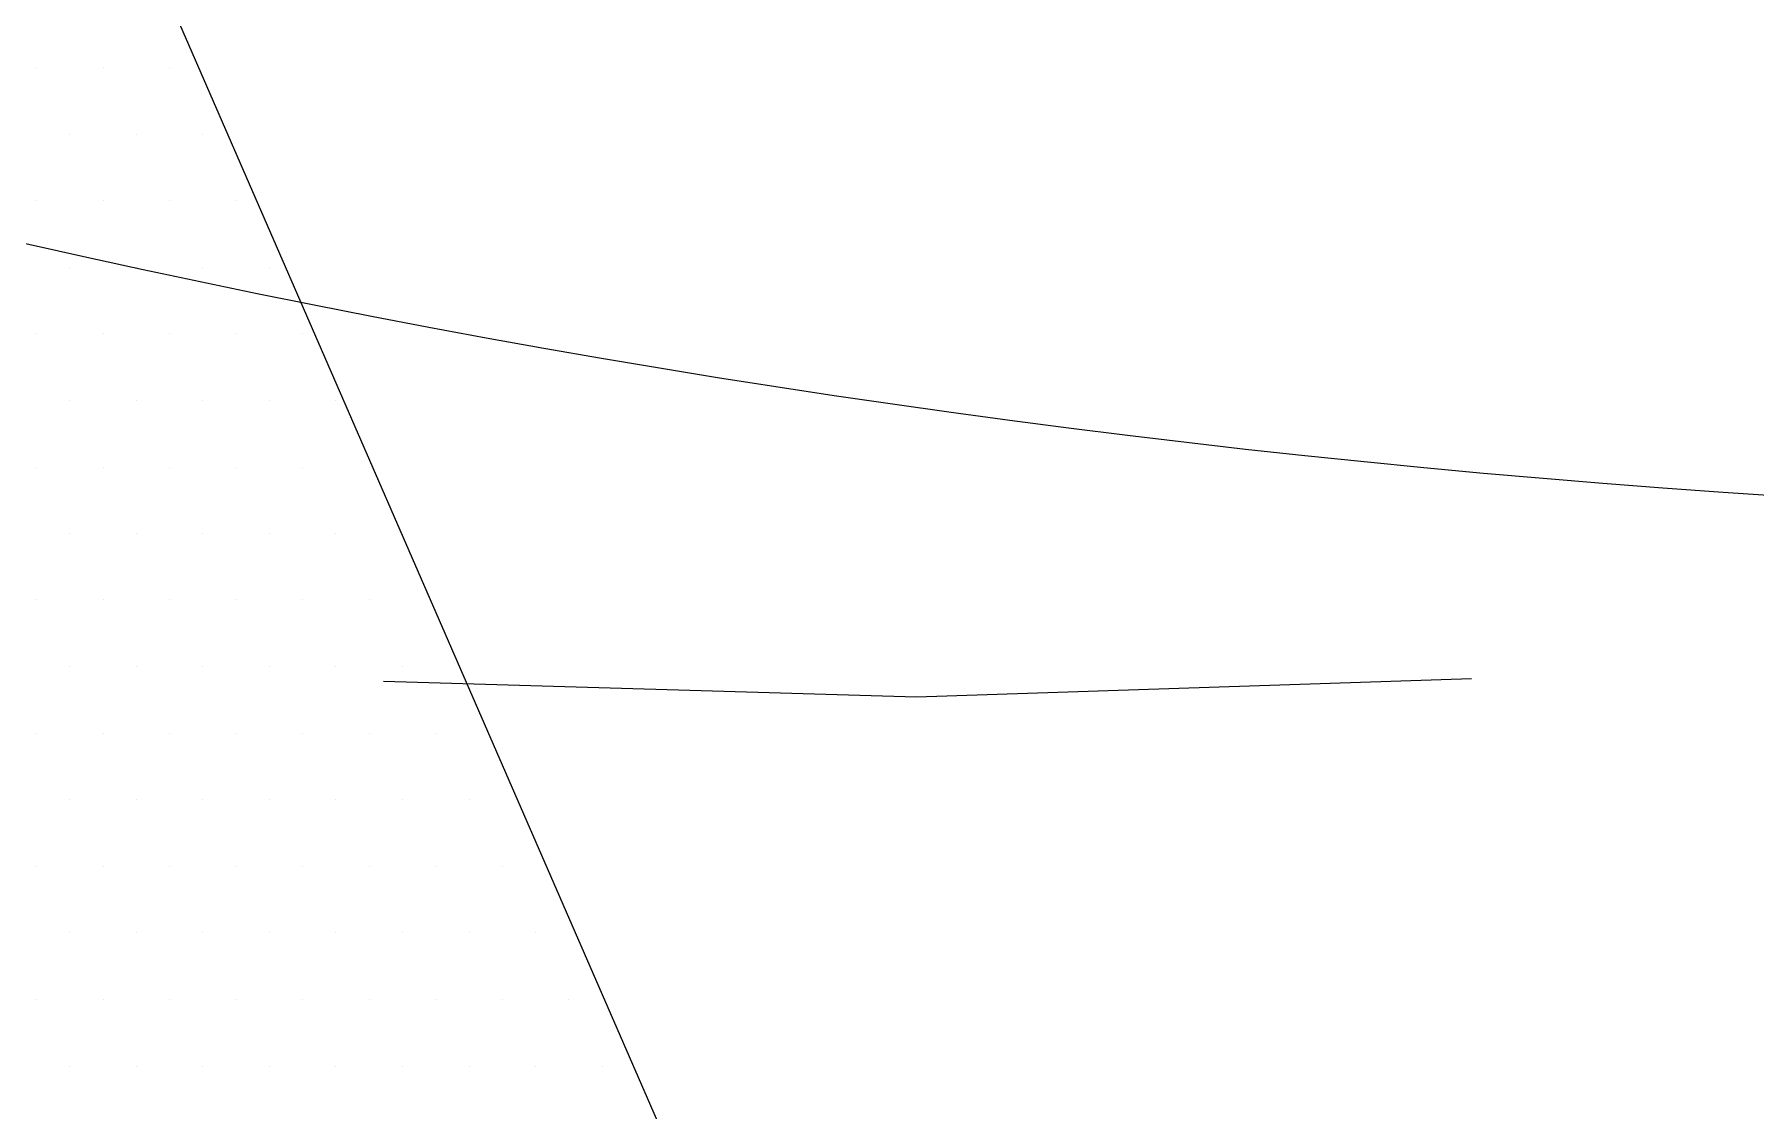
# Model space of a CAD drawing. Header units: metres. Extents: x 9606 to 9900, y 4805 to 4952.
# Drawn here: x 9864.4834 to 9864.9578, y 4850.2521 to 4850.5488 of the extents above; entities that cross this region are included whole.
import ezdxf

# ---------------------------------------------------------------- set-up
doc = ezdxf.new("R2010")
doc.units = ezdxf.units.M
doc.header["$LTSCALE"] = 2
doc.linetypes.add('CACHEX2', pattern=[0.75, 0.5, -0.25])
for name, color, linetype in [('CARTOUCHE', 7, 'Continuous'), ('LOGO', 4, 'Continuous'), ('rosace', 7, 'Continuous')]:
    doc.layers.add(name, color=color, linetype=linetype)

# ---------------------------------------------------------------- blocks, each defined once
blk = doc.blocks.new('A$C715108E3')
at = {"layer": 'LOGO', "color": 131}
for p, q in [((-11.2587, -23.4225), (-11.2587, -23.4225)), ((-11.1668, -23.4225), (-11.1668, -23.4225)), ((-11.0748, -23.4225), (-11.0748, -23.4225)), ((-11.2126, -23.5138), (-11.2126, -23.5138)), ((-11.1213, -23.5138), (-11.1213, -23.5138)), ((-11.0293, -23.5138), (-11.0293, -23.5138)), ((-11.2587, -23.6054), (-11.2587, -23.6054)), ((-11.1668, -23.6054), (-11.1668, -23.6054)), ((-11.0748, -23.6054), (-11.0748, -23.6054)), ((-10.9835, -23.6054), (-10.9835, -23.6054)), ((-11.2126, -23.6976), (-11.2126, -23.6976)), ((-11.1213, -23.6976), (-11.1213, -23.6976)), ((-11.0293, -23.6976), (-11.0293, -23.6976)), ((-10.9374, -23.6976), (-10.9374, -23.6976)), ((-11.2587, -23.7891), (-11.2587, -23.7891)), ((-11.1668, -23.7891), (-11.1668, -23.7891)), ((-11.0748, -23.7891), (-11.0748, -23.7891)), ((-10.9835, -23.7891), (-10.9835, -23.7891)), ((-10.8917, -23.7891), (-10.8917, -23.7891)), ((-11.2126, -23.8804), (-11.2126, -23.8804)), ((-11.1213, -23.8804), (-11.1213, -23.8804)), ((-11.0293, -23.8804), (-11.0293, -23.8804)), ((-10.9374, -23.8804), (-10.9374, -23.8804)), ((-10.846, -23.8804), (-10.846, -23.8804)), ((-11.2587, -23.973), (-11.2587, -23.973)), ((-11.1668, -23.973), (-11.1668, -23.973)), ((-11.0748, -23.973), (-11.0748, -23.973)), ((-10.9835, -23.973), (-10.9835, -23.973)), ((-10.8917, -23.973), (-10.8917, -23.973)), ((-10.7995, -23.973), (-10.7995, -23.973)), ((-11.2126, -24.0642), (-11.2126, -24.0642)), ((-11.1213, -24.0642), (-11.1213, -24.0642)), ((-11.0293, -24.0642), (-11.0293, -24.0642)), ((-10.9374, -24.0642), (-10.9374, -24.0642)), ((-10.846, -24.0642), (-10.846, -24.0642)), ((-11.2587, -24.1555), (-11.2587, -24.1555)), ((-11.1668, -24.1555), (-11.1668, -24.1555)), ((-11.0748, -24.1555), (-11.0748, -24.1555)), ((-10.9835, -24.1555), (-10.9835, -24.1555)), ((-10.8917, -24.1555), (-10.8917, -24.1555)), ((-10.7995, -24.1555), (-10.7995, -24.1555)), ((-11.2126, -24.2481), (-11.2126, -24.2481)), ((-11.1213, -24.2481), (-11.1213, -24.2481)), ((-11.0293, -24.2481), (-11.0293, -24.2481)), ((-10.9374, -24.2481), (-10.9374, -24.2481)), ((-10.846, -24.2481), (-10.846, -24.2481)), ((-10.754, -24.2481), (-10.754, -24.2481)), ((-11.2587, -24.3394), (-11.2587, -24.3394)), ((-11.1668, -24.3394), (-11.1668, -24.3394)), ((-11.0748, -24.3394), (-11.0748, -24.3394)), ((-10.9835, -24.3394), (-10.9835, -24.3394)), ((-10.8917, -24.3394), (-10.8917, -24.3394)), ((-10.7995, -24.3394), (-10.7995, -24.3394)), ((-10.7084, -24.3394), (-10.7084, -24.3394)), ((-11.2126, -24.4306), (-11.2126, -24.4306)), ((-11.1213, -24.4306), (-11.1213, -24.4306)), ((-11.0293, -24.4306), (-11.0293, -24.4306)), ((-10.9374, -24.4306), (-10.9374, -24.4306)), ((-10.846, -24.4306), (-10.846, -24.4306)), ((-10.754, -24.4306), (-10.754, -24.4306)), ((-10.6619, -24.4306), (-10.6619, -24.4306)), ((-11.2587, -24.5232), (-11.2587, -24.5232)), ((-11.1668, -24.5232), (-11.1668, -24.5232)), ((-11.0748, -24.5232), (-11.0748, -24.5232)), ((-10.9835, -24.5232), (-10.9835, -24.5232)), ((-10.8917, -24.5232), (-10.8917, -24.5232)), ((-10.7995, -24.5232), (-10.7995, -24.5232)), ((-10.7084, -24.5232), (-10.7084, -24.5232)), ((-10.6166, -24.5232), (-10.6166, -24.5232)), ((-11.2126, -24.6147), (-11.2126, -24.6147)), ((-11.1213, -24.6147), (-11.1213, -24.6147)), ((-11.0293, -24.6147), (-11.0293, -24.6147)), ((-10.9374, -24.6147), (-10.9374, -24.6147)), ((-10.846, -24.6147), (-10.846, -24.6147)), ((-10.754, -24.6147), (-10.754, -24.6147)), ((-10.6619, -24.6147), (-10.6619, -24.6147)), ((-10.5703, -24.6147), (-10.5703, -24.6147)), ((-11.2587, -24.7059), (-11.2587, -24.7059)), ((-11.1668, -24.7059), (-11.1668, -24.7059)), ((-11.0748, -24.7059), (-11.0748, -24.7059)), ((-10.9835, -24.7059), (-10.9835, -24.7059)), ((-10.8917, -24.7059), (-10.8917, -24.7059)), ((-10.7995, -24.7059), (-10.7995, -24.7059)), ((-10.7084, -24.7059), (-10.7084, -24.7059)), ((-10.6166, -24.7059), (-10.6166, -24.7059)), ((-10.5248, -24.7059), (-10.5248, -24.7059)), ((-11.2126, -24.7985), (-11.2126, -24.7985)), ((-11.1213, -24.7985), (-11.1213, -24.7985)), ((-11.0293, -24.7985), (-11.0293, -24.7985)), ((-10.9374, -24.7985), (-10.9374, -24.7985)), ((-10.846, -24.7985), (-10.846, -24.7985)), ((-10.754, -24.7985), (-10.754, -24.7985)), ((-10.6619, -24.7985), (-10.6619, -24.7985)), ((-10.5703, -24.7985), (-10.5703, -24.7985)), ((-10.479, -24.7985), (-10.479, -24.7985))]:
    blk.add_line(p, q, dxfattribs=at)
blk.add_lwpolyline([(-19.4659, -20.0075), (-15.0643, -20.4719), (-16.7516, -22.8048), (-16.3741, -23.1322), (-15.8207, -23.5348), (-15.4563, -23.799), (-13.7331, -21.4856), (-11.9601, -25.3945), (-11.4761, -25.5469), (-10.7095, -25.798), (-10.0926, -25.8741), (-9.9674, -25.8741), (-12.5584, -19.9248), (-11.816, -18.9068), (-10.4959, -20.6166), (-9.7792, -22.2122), (-8.7979, -20.9179), (-8.1187, -22.4645), (-6.9489, -21.0191), (-7.6382, -19.3811), (-6.116, -17.2939)], dxfattribs=at)
blk = doc.blocks.new('A$C581E6685')
at = {"layer": 'rosace', "color": 32, "linetype": 'CACHEX2', "ltscale": 1.5}
blk.add_ellipse((-38.0538, 23.8138), major_axis=(-19.0311, -3.534), ratio=0.590567, dxfattribs=at)
at = {"layer": 'rosace', "color": 32}
blk.add_ellipse((-37.6144, 23.8499), major_axis=(-13.5768, -4.2839), ratio=0.791971, dxfattribs=at)
at = {"layer": 'CARTOUCHE'}
blk.add_blockref('A$C715108E3', (-31.6739, 36.3189), dxfattribs=at)

msp = doc.modelspace()

# ---------------------------------------------------------------- block references
at = {"layer": 'CARTOUCHE', "xscale": 0.2, "yscale": 0.2, "zscale": 0.2}
msp.add_blockref('A$C581E6685', (9873.0705, 4847.96026), dxfattribs=at)

doc.saveas('drawing.dxf')
